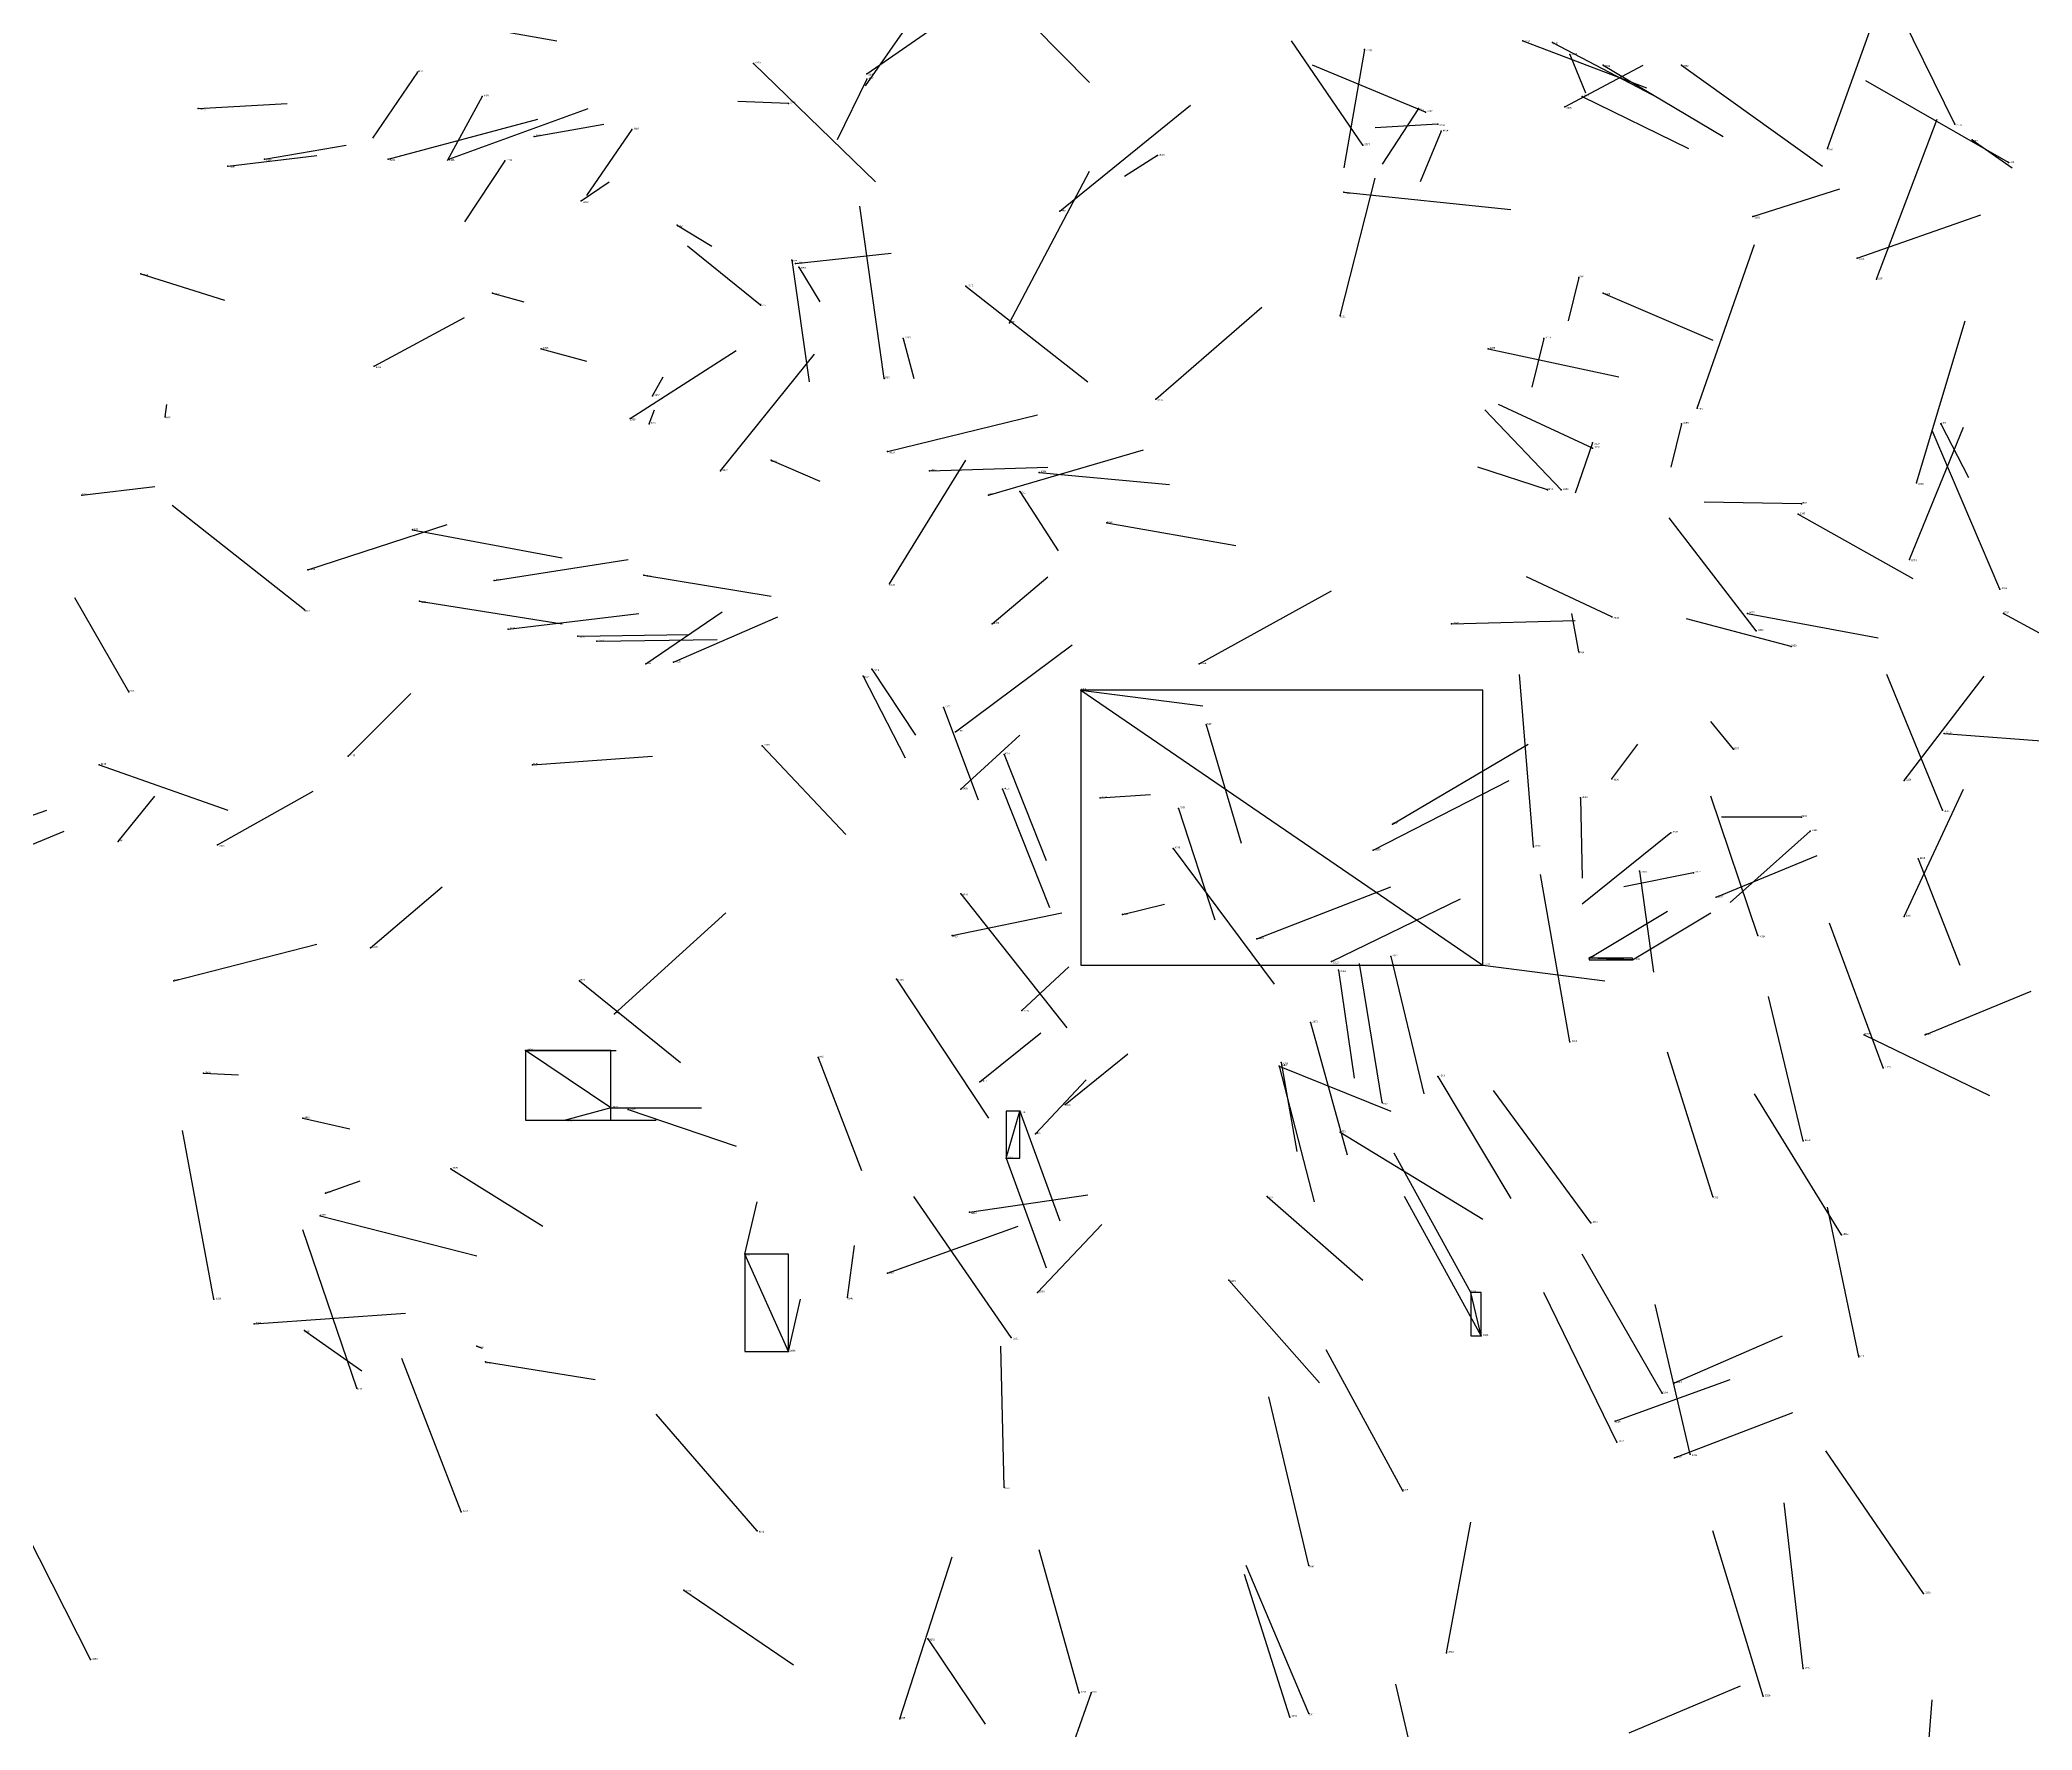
# Model space of a CAD drawing. Extents: x 59.1 to 70.8, y 600.3 to 605.1.
# Drawn here: x 66.237 to 67.382, y 602.421 to 603.392 of the extents above; entities that cross this region are included whole.
import ezdxf

# ---------------------------------------------------------------- set-up
doc = ezdxf.new("R2010")
doc.units = 0
for name, color, linetype in [('Clients', 3, 'CONTINUOUS'), ('Facilities', 3, 'CONTINUOUS'), ('Facilities_lines', 3, 'CONTINUOUS'), ('Min_max_boxes', 1, 'CONTINUOUS'), ('Normals', 1, 'CONTINUOUS'), ('Source_points', 5, 'CONTINUOUS'), ('Text', 3, 'CONTINUOUS')]:
    doc.layers.add(name, color=color, linetype=linetype)

msp = doc.modelspace()

# ---------------------------------------------------------------- linework, layer by layer
at = {"layer": 'Clients', "color": 5}
for p in [(67.066, 602.86, 457.045), (67.127, 602.864, 458.447), (66.516, 602.811, 457.216), (66.8, 602.776, 455.634), (66.539, 602.771, 457.19), (66.642, 602.694, 449.235), (67.059, 602.672, 454.94)]:
    msp.add_point(p, dxfattribs=at)
at = {"layer": 'Facilities', "color": 3}
for p in [(66.998, 603.386, 457.037), (67.089, 603.391, 449.336), (67.106, 603.39, 458.245), (67.116, 603.383, 455.753), (66.454, 603.373, 457.082), (66.647, 603.378, 456.239), (66.712, 603.372, 448.807), (67.135, 603.377, 449.46), (67.18, 603.377, 456.603), (66.491, 603.359, 457.075), (66.712, 603.369, 457.286), (67.123, 603.359, 458.235), (66.328, 603.352, 449.339), (66.667, 603.355, 460.941), (67.029, 603.352, 455.721), (67.033, 603.35, 449.508), (67.113, 603.353, 448.492), (66.521, 603.336, 462.291), (66.577, 603.34, 457.118), (67.04, 603.343, 461.166), (67.042, 603.339, 455.65), (67.337, 603.343, 452.433), (66.879, 603.325, 455.52), (66.997, 603.331, 449.753), (67.264, 603.329, 449.551), (67.347, 603.334, 455.769), (66.345, 603.319, 449.181), (66.366, 603.323, 462.333), (66.437, 603.323, 456.874), (66.472, 603.323, 456.808), (66.504, 603.322, 457.078), (67.368, 603.321, 459.71), (66.986, 603.304, 456.62), (66.548, 603.299, 460.924), (66.823, 603.293, 456.67), (67.221, 603.29, 448.447), (66.603, 603.285, 455.538), (66.295, 603.257, 456.901), (66.669, 603.265, 458.35), (66.671, 603.263, 457.082), (66.673, 603.261, 455.466), (67.281, 603.266, 448.441), (66.497, 603.246, 457.372), (66.769, 603.25, 456.047), (67.121, 603.255, 455.688), (67.135, 603.246, 458.231), (67.292, 603.254, 449.586), (66.651, 603.239, 459.037), (66.984, 603.233, 458.872), (66.794, 603.229, 456.659), (66.525, 603.214, 457.35), (66.733, 603.22, 455.473), (67.069, 603.214, 449.565), (67.101, 603.22, 455.794), (66.429, 603.204, 456.946), (66.589, 603.187, 460.893), (66.722, 603.197, 456.556), (66.878, 603.185, 460.947), (67.189, 603.18, 449.641), (66.309, 603.175, 457.139), (66.576, 603.174, 448.904), (66.587, 603.171, 460.847), (67.18, 603.171, 455.744), (67.329, 603.171, 455.745), (66.724, 603.155, 458.989), (67.129, 603.16, 455.677), (67.129, 603.157, 458.292), (66.628, 603.144, 456.746), (66.657, 603.15, 455.691), (66.748, 603.144, 457.01), (66.811, 603.143, 457.069), (66.261, 603.13, 449.375), (66.782, 603.13, 458.966), (66.8, 603.132, 455.451), (67.103, 603.133, 458.344), (67.111, 603.133, 449.742), (67.315, 603.137, 449.712), (67.247, 603.119, 448.94), (67.249, 603.125, 458.455), (66.451, 603.11, 456.048), (66.85, 603.114, 457.07), (66.391, 603.087, 456.057), (66.584, 603.084, 455.903), (67.311, 603.093, 459.727), (66.498, 603.081, 455.909), (66.725, 603.079, 456.714), (67.363, 603.076, 461.037), (66.389, 603.064, 456.203), (66.455, 603.069, 456.025), (67.218, 603.062, 458.477), (67.365, 603.062, 461.131), (66.506, 603.053, 455.843), (66.784, 603.056, 449.019), (67.048, 603.056, 448.972), (67.14, 603.06, 458.302), (67.223, 603.052, 448.997), (66.546, 603.049, 455.692), (66.557, 603.046, 455.852), (67.121, 603.04, 458.36), (67.243, 603.043, 458.374), (66.585, 603.033, 449.024), (66.601, 603.034, 457.029), (66.715, 603.03, 455.631), (66.903, 603.033, 460.183), (66.288, 603.017, 456.122), (66.71, 603.026, 455.537), (66.835, 603.018, 457.005), (66.756, 603.008, 455.569), (66.763, 602.994, 460.293), (66.907, 602.998, 455.463), (67.331, 602.993, 461.52), (66.652, 602.986, 455.776), (66.791, 602.981, 455.419), (67.21, 602.984, 458.334), (66.271, 602.975, 462.319), (66.414, 602.98, 457.129), (66.52, 602.975, 455.79), (66.766, 602.961, 449.032), (66.79, 602.961, 455.361), (67.14, 602.967, 458.33), (67.308, 602.966, 448.852), (66.846, 602.956, 449.046), (66.891, 602.95, 455.472), (67.122, 602.956, 455.67), (67.33, 602.949, 455.199), (67.014, 602.941, 460.197), (67.174, 602.936, 461.107), (67.249, 602.945, 461.286), (67.254, 602.937, 449.854), (66.282, 602.931, 457.156), (66.339, 602.929, 449.105), (66.888, 602.927, 456.643), (67.003, 602.926, 460.193), (67.095, 602.928, 460.934), (67.156, 602.914, 455.639), (67.187, 602.913, 449.836), (67.316, 602.921, 455.601), (66.766, 602.901, 456.584), (67.2, 602.899, 448.897), (66.859, 602.889, 449.072), (67.308, 602.888, 459.704), (66.427, 602.87, 457.23), (66.761, 602.877, 457.133), (66.936, 602.875, 460.3), (67.224, 602.877, 455.159), (66.979, 602.862, 460.262), (66.983, 602.857, 455.637), (67.013, 602.865, 455.284), (67.152, 602.863, 458.369), (66.314, 602.851, 461.917), (66.547, 602.851, 455.567), (66.729, 602.852, 456.647), (66.567, 602.832, 456.715), (66.801, 602.834, 449.135), (66.967, 602.827, 455.457), (67.116, 602.816, 460.939), (67.285, 602.82, 461.143), (67.32, 602.82, 458.643), (66.331, 602.798, 457.23), (66.684, 602.807, 455.557), (66.949, 602.802, 455.037), (66.949, 602.802, 460.437), (66.95, 602.804, 455.772), (67.296, 602.801, 455.203), (66.777, 602.793, 449.108), (67.04, 602.796, 455.015), (66.565, 602.778, 457.211), (66.575, 602.777, 455.544), (66.826, 602.78, 449.146), (67.008, 602.781, 455.46), (66.388, 602.772, 457.209), (66.984, 602.764, 449.193), (66.809, 602.763, 449.168), (67.25, 602.759, 455.557), (66.473, 602.743, 457.141), (66.792, 602.749, 455.683), (66.401, 602.729, 457.189), (66.771, 602.718, 457.075), (66.942, 602.727, 460.389), (67.198, 602.727, 455.104), (66.398, 602.716, 462.241), (67.128, 602.712, 454.918), (67.272, 602.705, 454.967), (66.724, 602.683, 458.992), (66.81, 602.672, 449.249), (66.92, 602.679, 460.395), (66.337, 602.668, 461.827), (66.701, 602.669, 449.24), (66.36, 602.654, 461.927), (66.389, 602.65, 457.178), (66.488, 602.641, 458.98), (66.667, 602.638, 449.242), (66.795, 602.646, 461.019), (67.065, 602.647, 454.944), (66.493, 602.632, 462.557), (67.282, 602.635, 455.551), (66.419, 602.617, 455.392), (67.176, 602.62, 458.494), (67.169, 602.614, 454.907), (67.142, 602.598, 458.861), (67.143, 602.586, 460.459), (67.176, 602.577, 458.542), (67.185, 602.579, 455.526), (66.791, 602.56, 449.354), (67.02, 602.558, 454.852), (66.479, 602.546, 455.436), (66.649, 602.535, 460.931), (66.966, 602.515, 449.324), (66.607, 602.501, 460.93), (67.319, 602.499, 454.847), (66.747, 602.473, 460.659), (66.266, 602.461, 456.077), (67.045, 602.465, 449.566), (67.25, 602.456, 449.491), (66.834, 602.442, 455.133), (66.841, 602.442, 449.653), (67.227, 602.44, 461.774), (66.731, 602.427, 449.379), (66.955, 602.428, 454.794), (66.966, 602.43, 454.75)]:
    msp.add_point(p, dxfattribs=at)
at = {"layer": 'Facilities_lines', "color": 3}
for p, q in [((66.835, 603.018, 457.005), (67.066, 602.86, 457.045)), ((67.152, 602.863, 458.369), (67.127, 602.864, 458.447)), ((66.565, 602.778, 457.211), (66.516, 602.811, 457.216)), ((66.565, 602.778, 457.211), (66.539, 602.771, 457.19)), ((66.792, 602.749, 455.683), (66.8, 602.776, 455.634)), ((66.667, 602.638, 449.242), (66.642, 602.694, 449.235)), ((67.065, 602.647, 454.944), (67.059, 602.672, 454.94))]:
    msp.add_line(p, q, dxfattribs=at)
at = {"layer": 'Min_max_boxes', "color": 1}
for p, q in [((67.066, 603.018, 457.005), (66.835, 603.018, 457.005)), ((66.835, 603.018, 457.005), (66.835, 602.86, 457.005)), ((67.066, 603.018, 457.045), (66.835, 603.018, 457.045)), ((66.835, 603.018, 457.045), (66.835, 602.86, 457.045)), ((66.835, 603.018, 457.005), (66.835, 603.018, 457.045)), ((67.066, 602.86, 457.005), (67.066, 603.018, 457.005)), ((67.066, 602.86, 457.045), (67.066, 603.018, 457.045)), ((67.066, 603.018, 457.005), (67.066, 603.018, 457.045)), ((66.835, 602.86, 457.005), (67.066, 602.86, 457.005)), ((66.835, 602.86, 457.045), (67.066, 602.86, 457.045)), ((66.835, 602.86, 457.005), (66.835, 602.86, 457.045)), ((67.066, 602.86, 457.005), (67.066, 602.86, 457.045)), ((67.152, 602.864, 458.369), (67.127, 602.864, 458.369)), ((67.127, 602.864, 458.369), (67.127, 602.863, 458.369)), ((67.152, 602.864, 458.447), (67.127, 602.864, 458.447)), ((67.127, 602.864, 458.447), (67.127, 602.863, 458.447)), ((67.127, 602.864, 458.369), (67.127, 602.864, 458.447)), ((67.127, 602.863, 458.369), (67.152, 602.863, 458.369)), ((67.127, 602.863, 458.447), (67.152, 602.863, 458.447)), ((67.127, 602.863, 458.369), (67.127, 602.863, 458.447)), ((67.152, 602.863, 458.369), (67.152, 602.864, 458.369)), ((67.152, 602.863, 458.447), (67.152, 602.864, 458.447)), ((67.152, 602.864, 458.369), (67.152, 602.864, 458.447)), ((67.152, 602.863, 458.369), (67.152, 602.863, 458.447)), ((66.565, 602.811, 457.19), (66.516, 602.811, 457.19)), ((66.516, 602.811, 457.19), (66.516, 602.771, 457.19)), ((66.565, 602.811, 457.216), (66.516, 602.811, 457.216)), ((66.516, 602.811, 457.216), (66.516, 602.771, 457.216)), ((66.516, 602.811, 457.19), (66.516, 602.811, 457.216)), ((66.565, 602.771, 457.19), (66.565, 602.811, 457.19)), ((66.565, 602.771, 457.216), (66.565, 602.811, 457.216)), ((66.565, 602.811, 457.19), (66.565, 602.811, 457.216)), ((66.8, 602.776, 455.634), (66.792, 602.776, 455.634)), ((66.792, 602.776, 455.634), (66.792, 602.749, 455.634)), ((66.8, 602.776, 455.683), (66.792, 602.776, 455.683)), ((66.792, 602.776, 455.683), (66.792, 602.749, 455.683)), ((66.792, 602.776, 455.634), (66.792, 602.776, 455.683)), ((66.8, 602.749, 455.634), (66.8, 602.776, 455.634)), ((66.8, 602.749, 455.683), (66.8, 602.776, 455.683)), ((66.8, 602.776, 455.634), (66.8, 602.776, 455.683)), ((66.516, 602.771, 457.19), (66.565, 602.771, 457.19)), ((66.516, 602.771, 457.216), (66.565, 602.771, 457.216)), ((66.516, 602.771, 457.19), (66.516, 602.771, 457.216)), ((66.565, 602.771, 457.19), (66.565, 602.771, 457.216)), ((66.792, 602.749, 455.634), (66.8, 602.749, 455.634)), ((66.792, 602.749, 455.683), (66.8, 602.749, 455.683)), ((66.792, 602.749, 455.634), (66.792, 602.749, 455.683)), ((66.8, 602.749, 455.634), (66.8, 602.749, 455.683)), ((66.667, 602.694, 449.235), (66.642, 602.694, 449.235)), ((66.642, 602.694, 449.235), (66.642, 602.638, 449.235)), ((66.667, 602.694, 449.242), (66.642, 602.694, 449.242)), ((66.642, 602.694, 449.242), (66.642, 602.638, 449.242)), ((66.642, 602.694, 449.235), (66.642, 602.694, 449.242)), ((66.667, 602.638, 449.235), (66.667, 602.694, 449.235)), ((66.667, 602.638, 449.242), (66.667, 602.694, 449.242)), ((66.667, 602.694, 449.235), (66.667, 602.694, 449.242)), ((67.065, 602.672, 454.94), (67.059, 602.672, 454.94)), ((67.059, 602.672, 454.94), (67.059, 602.647, 454.94)), ((67.065, 602.672, 454.944), (67.059, 602.672, 454.944)), ((67.059, 602.672, 454.944), (67.059, 602.647, 454.944)), ((67.059, 602.672, 454.94), (67.059, 602.672, 454.944)), ((67.065, 602.647, 454.94), (67.065, 602.672, 454.94)), ((67.065, 602.647, 454.944), (67.065, 602.672, 454.944)), ((67.065, 602.672, 454.94), (67.065, 602.672, 454.944)), ((66.642, 602.638, 449.235), (66.667, 602.638, 449.235)), ((66.642, 602.638, 449.242), (66.667, 602.638, 449.242)), ((66.642, 602.638, 449.235), (66.642, 602.638, 449.242)), ((66.667, 602.638, 449.235), (66.667, 602.638, 449.242)), ((67.059, 602.647, 454.94), (67.065, 602.647, 454.94)), ((67.059, 602.647, 454.944), (67.065, 602.647, 454.944)), ((67.059, 602.647, 454.94), (67.059, 602.647, 454.944)), ((67.065, 602.647, 454.94), (67.065, 602.647, 454.944))]:
    msp.add_line(p, q, dxfattribs=at)
at = {"layer": 'Normals', "color": 1}
for p, q in [((66.77, 603.438, 456.176), (66.84, 603.367, 456.168)), ((67.337, 603.343, 452.433), (67.294, 603.431, 452.412)), ((66.75, 603.421, 449.409), (66.711, 603.365, 449.483)), ((66.712, 603.372, 448.807), (66.777, 603.417, 448.868)), ((67.264, 603.329, 449.551), (67.297, 603.421, 449.571)), ((66.483, 603.4, 462.162), (66.534, 603.391, 462.247)), ((66.997, 603.331, 449.753), (66.956, 603.391, 449.822)), ((66.998, 603.386, 457.037), (66.986, 603.318, 457.11)), ((67.089, 603.391, 449.336), (67.16, 603.364, 449.271)), ((67.106, 603.39, 458.245), (67.167, 603.358, 458.173)), ((67.116, 603.383, 455.753), (67.125, 603.361, 455.85)), ((66.454, 603.373, 457.082), (66.428, 603.335, 457.171)), ((66.647, 603.378, 456.239), (66.717, 603.31, 456.22)), ((67.033, 603.35, 449.508), (66.968, 603.377, 449.579)), ((67.113, 603.353, 448.492), (67.158, 603.377, 448.578)), ((67.135, 603.377, 449.46), (67.204, 603.336, 449.401)), ((67.18, 603.377, 456.603), (67.261, 603.319, 456.603)), ((66.491, 603.359, 457.075), (66.471, 603.322, 457.166)), ((66.712, 603.369, 457.286), (66.695, 603.334, 457.378)), ((67.123, 603.359, 458.235), (67.184, 603.329, 458.162)), ((67.368, 603.321, 459.71), (67.286, 603.368, 459.677)), ((66.328, 603.352, 449.339), (66.379, 603.355, 449.425)), ((66.472, 603.323, 456.808), (66.552, 603.352, 456.86)), ((66.667, 603.355, 460.941), (66.638, 603.356, 461.037)), ((66.823, 603.293, 456.67), (66.898, 603.354, 456.693)), ((67.029, 603.352, 455.721), (67.008, 603.32, 455.813)), ((66.437, 603.323, 456.874), (66.523, 603.346, 456.92)), ((66.521, 603.336, 462.291), (66.561, 603.343, 462.383)), ((66.577, 603.34, 457.118), (66.551, 603.302, 457.207)), ((67.04, 603.343, 461.166), (67.004, 603.341, 461.259)), ((67.042, 603.339, 455.65), (67.03, 603.31, 455.745)), ((67.292, 603.254, 449.586), (67.327, 603.346, 449.602)), ((66.345, 603.319, 449.181), (66.396, 603.325, 449.267)), ((66.366, 603.323, 462.333), (66.413, 603.331, 462.421)), ((66.879, 603.325, 455.52), (66.86, 603.313, 455.617)), ((67.347, 603.334, 455.769), (67.37, 603.318, 455.865)), ((66.504, 603.322, 457.078), (66.481, 603.287, 457.169)), ((66.794, 603.229, 456.659), (66.84, 603.316, 456.677)), ((66.548, 603.299, 460.924), (66.564, 603.31, 461.022)), ((66.984, 603.233, 458.872), (67.004, 603.312, 458.814)), ((66.986, 603.304, 456.62), (67.082, 603.294, 456.645)), ((67.221, 603.29, 448.447), (67.271, 603.306, 448.532)), ((66.722, 603.197, 456.556), (66.708, 603.296, 456.557)), ((67.281, 603.266, 448.441), (67.352, 603.291, 448.507)), ((66.603, 603.285, 455.538), (66.623, 603.273, 455.635)), ((66.651, 603.239, 459.037), (66.609, 603.273, 459.121)), ((66.671, 603.263, 457.082), (66.726, 603.269, 457.165)), ((67.189, 603.18, 449.641), (67.222, 603.274, 449.649)), ((66.295, 603.257, 456.901), (66.343, 603.242, 456.987)), ((66.669, 603.265, 458.35), (66.679, 603.195, 458.421)), ((66.673, 603.261, 455.466), (66.685, 603.241, 455.563)), ((66.497, 603.246, 457.372), (66.515, 603.241, 457.47)), ((66.769, 603.25, 456.047), (66.839, 603.195, 456.092)), ((67.121, 603.255, 455.688), (67.115, 603.23, 455.785)), ((67.135, 603.246, 458.231), (67.198, 603.219, 458.159)), ((66.878, 603.185, 460.947), (66.939, 603.238, 460.887)), ((66.429, 603.204, 456.946), (66.481, 603.232, 457.027)), ((67.315, 603.137, 449.712), (67.343, 603.23, 449.738)), ((66.525, 603.214, 457.35), (66.551, 603.207, 457.446)), ((66.576, 603.174, 448.904), (66.637, 603.213, 448.973)), ((66.628, 603.144, 456.746), (66.682, 603.211, 456.798)), ((66.733, 603.22, 455.473), (66.739, 603.197, 455.57)), ((67.069, 603.214, 449.565), (67.144, 603.198, 449.501)), ((67.101, 603.22, 455.794), (67.094, 603.192, 455.89)), ((66.589, 603.187, 460.893), (66.595, 603.198, 460.992)), ((66.309, 603.175, 457.139), (66.31, 603.182, 457.239)), ((66.587, 603.171, 460.847), (66.59, 603.179, 460.947)), ((66.724, 603.155, 458.989), (66.81, 603.176, 458.943)), ((67.111, 603.133, 449.742), (67.067, 603.179, 449.819)), ((67.129, 603.157, 458.292), (67.075, 603.182, 458.372)), ((67.18, 603.171, 455.744), (67.174, 603.146, 455.841)), ((67.311, 603.093, 459.727), (67.342, 603.169, 459.785)), ((67.363, 603.076, 461.037), (67.324, 603.167, 461.022)), ((67.329, 603.171, 455.745), (67.345, 603.14, 455.839)), ((66.782, 603.13, 458.966), (66.871, 603.156, 458.928)), ((67.129, 603.16, 455.677), (67.119, 603.131, 455.772)), ((66.657, 603.15, 455.691), (66.685, 603.138, 455.786)), ((66.725, 603.079, 456.714), (66.769, 603.15, 456.77)), ((66.748, 603.144, 457.01), (66.816, 603.146, 457.083)), ((66.811, 603.143, 457.069), (66.886, 603.136, 457.135)), ((67.103, 603.133, 458.344), (67.063, 603.146, 458.435)), ((66.261, 603.13, 449.375), (66.303, 603.135, 449.465)), ((66.8, 603.132, 455.451), (66.822, 603.098, 455.542)), ((66.389, 603.064, 456.203), (66.313, 603.124, 456.228)), ((67.249, 603.125, 458.455), (67.193, 603.126, 458.538)), ((67.247, 603.119, 448.94), (67.313, 603.082, 449.005)), ((66.391, 603.087, 456.057), (66.471, 603.113, 456.111)), ((66.451, 603.11, 456.048), (66.537, 603.094, 456.096)), ((66.85, 603.114, 457.07), (66.924, 603.101, 457.136)), ((67.223, 603.052, 448.997), (67.173, 603.117, 448.94)), ((66.498, 603.081, 455.909), (66.575, 603.093, 455.972)), ((66.584, 603.084, 455.903), (66.657, 603.072, 455.971)), ((66.784, 603.056, 449.019), (66.816, 603.083, 449.11)), ((66.903, 603.033, 460.183), (66.979, 603.075, 460.233)), ((67.14, 603.06, 458.302), (67.091, 603.083, 458.386)), ((66.288, 603.017, 456.122), (66.257, 603.071, 456.2)), ((66.455, 603.069, 456.025), (66.537, 603.056, 456.081)), ((66.506, 603.053, 455.843), (66.581, 603.062, 455.909)), ((66.585, 603.033, 449.024), (66.629, 603.063, 449.108)), ((67.121, 603.04, 458.36), (67.117, 603.062, 458.457)), ((67.218, 603.062, 458.477), (67.293, 603.048, 458.413)), ((67.365, 603.062, 461.131), (67.448, 603.017, 461.099)), ((66.546, 603.049, 455.692), (66.61, 603.05, 455.769)), ((66.601, 603.034, 457.029), (66.661, 603.06, 457.104)), ((67.048, 603.056, 448.972), (67.119, 603.058, 449.043)), ((67.243, 603.043, 458.374), (67.183, 603.059, 458.452)), ((66.557, 603.046, 455.852), (66.626, 603.047, 455.925)), ((66.763, 602.994, 460.293), (66.83, 603.044, 460.348)), ((66.715, 603.03, 455.631), (66.74, 602.992, 455.72)), ((67.095, 602.928, 460.934), (67.087, 603.027, 460.943)), ((67.33, 602.949, 455.199), (67.298, 603.027, 455.146)), ((66.414, 602.98, 457.129), (66.45, 603.016, 457.215)), ((66.71, 603.026, 455.537), (66.734, 602.979, 455.622)), ((66.835, 603.018, 457.005), (66.905, 603.009, 457.076)), ((67.308, 602.966, 448.852), (67.354, 603.026, 448.917)), ((66.756, 603.008, 455.569), (66.776, 602.955, 455.651)), ((66.907, 602.998, 455.463), (66.927, 602.93, 455.534)), ((67.21, 602.984, 458.334), (67.197, 603, 458.432)), ((67.331, 602.993, 461.52), (67.397, 602.988, 461.445)), ((66.652, 602.986, 455.776), (66.7, 602.935, 455.848)), ((66.766, 602.961, 449.032), (66.8, 602.992, 449.121)), ((66.791, 602.981, 455.419), (66.815, 602.92, 455.494)), ((67.014, 602.941, 460.197), (67.092, 602.987, 460.24)), ((67.14, 602.967, 458.33), (67.155, 602.987, 458.427)), ((66.271, 602.975, 462.319), (66.345, 602.949, 462.381)), ((66.52, 602.975, 455.79), (66.589, 602.98, 455.862)), ((66.339, 602.929, 449.105), (66.394, 602.96, 449.183)), ((66.79, 602.961, 455.361), (66.817, 602.893, 455.429)), ((66.846, 602.956, 449.046), (66.875, 602.958, 449.142)), ((67.003, 602.926, 460.193), (67.081, 602.966, 460.241)), ((67.308, 602.888, 459.704), (67.342, 602.961, 459.763)), ((66.195, 602.933, 449.124), (66.241, 602.949, 449.211)), ((66.282, 602.931, 457.156), (66.303, 602.957, 457.25)), ((66.891, 602.95, 455.472), (66.912, 602.886, 455.546)), ((67.122, 602.956, 455.67), (67.123, 602.91, 455.759)), ((67.224, 602.877, 455.159), (67.197, 602.957, 455.105)), ((66.198, 602.915, 456.022), (66.251, 602.937, 456.104)), ((67.174, 602.936, 461.107), (67.123, 602.895, 461.183)), ((67.249, 602.945, 461.286), (67.203, 602.945, 461.375)), ((67.254, 602.937, 449.854), (67.208, 602.896, 449.933)), ((66.888, 602.927, 456.643), (66.946, 602.849, 456.619)), ((67.187, 602.913, 449.836), (67.147, 602.905, 449.927)), ((67.156, 602.914, 455.639), (67.164, 602.856, 455.72)), ((67.2, 602.899, 448.897), (67.258, 602.923, 448.975)), ((67.316, 602.921, 455.601), (67.34, 602.86, 455.676)), ((66.427, 602.87, 457.23), (66.468, 602.905, 457.314)), ((66.766, 602.901, 456.584), (66.827, 602.824, 456.564)), ((66.936, 602.875, 460.3), (67.013, 602.905, 460.356)), ((67.116, 602.816, 460.939), (67.099, 602.912, 460.963)), ((66.567, 602.832, 456.715), (66.631, 602.89, 456.765)), ((66.761, 602.877, 457.133), (66.824, 602.89, 457.209)), ((66.859, 602.889, 449.072), (66.883, 602.895, 449.169)), ((66.979, 602.862, 460.262), (67.053, 602.898, 460.319)), ((67.127, 602.864, 458.447), (67.172, 602.891, 458.532)), ((67.152, 602.863, 458.369), (67.197, 602.89, 458.454)), ((67.296, 602.801, 455.203), (67.265, 602.884, 455.156)), ((66.314, 602.851, 461.917), (66.396, 602.872, 461.864)), ((66.801, 602.834, 449.135), (66.828, 602.859, 449.228)), ((66.983, 602.857, 455.637), (66.992, 602.795, 455.715)), ((67.008, 602.781, 455.46), (66.995, 602.861, 455.401)), ((67.013, 602.865, 455.284), (67.032, 602.786, 455.343)), ((67.066, 602.86, 457.045), (67.136, 602.851, 457.116)), ((66.547, 602.851, 455.567), (66.605, 602.804, 455.634)), ((66.729, 602.852, 456.647), (66.782, 602.772, 456.619)), ((67.32, 602.82, 458.643), (67.381, 602.845, 458.718)), ((67.25, 602.759, 455.557), (67.23, 602.842, 455.505)), ((66.777, 602.793, 449.108), (66.812, 602.821, 449.197)), ((66.967, 602.827, 455.457), (66.988, 602.751, 455.518)), ((66.516, 602.811, 457.216), (66.568, 602.811, 457.301)), ((67.198, 602.727, 455.104), (67.172, 602.81, 455.055)), ((67.285, 602.82, 461.143), (67.357, 602.785, 461.083)), ((66.331, 602.798, 457.23), (66.351, 602.797, 457.328)), ((66.684, 602.807, 455.557), (66.709, 602.742, 455.629)), ((66.826, 602.78, 449.146), (66.862, 602.809, 449.235)), ((66.949, 602.802, 455.037), (66.969, 602.724, 455.096)), ((66.949, 602.802, 460.437), (67.013, 602.776, 460.509)), ((66.95, 602.804, 455.772), (66.959, 602.753, 455.857)), ((66.809, 602.763, 449.168), (66.838, 602.794, 449.259)), ((67.04, 602.796, 455.015), (67.082, 602.726, 455.072)), ((67.128, 602.712, 454.918), (67.072, 602.788, 454.885)), ((66.565, 602.778, 457.211), (66.617, 602.778, 457.296)), ((66.575, 602.777, 455.544), (66.637, 602.756, 455.62)), ((66.8, 602.776, 455.634), (66.823, 602.713, 455.708)), ((67.272, 602.705, 454.967), (67.222, 602.786, 454.936)), ((66.337, 602.668, 461.827), (66.319, 602.765, 461.81)), ((66.388, 602.772, 457.209), (66.415, 602.766, 457.305)), ((66.539, 602.771, 457.19), (66.591, 602.771, 457.275)), ((66.984, 602.764, 449.193), (67.066, 602.714, 449.223)), ((67.059, 602.672, 454.94), (67.015, 602.752, 454.898)), ((66.473, 602.743, 457.141), (66.526, 602.71, 457.219)), ((66.792, 602.749, 455.683), (66.815, 602.686, 455.757)), ((66.401, 602.729, 457.189), (66.421, 602.736, 457.287)), ((66.642, 602.694, 449.235), (66.649, 602.724, 449.33)), ((66.795, 602.646, 461.019), (66.739, 602.727, 461.034)), ((66.771, 602.718, 457.075), (66.839, 602.728, 457.148)), ((66.942, 602.727, 460.389), (66.997, 602.679, 460.457)), ((67.065, 602.647, 454.944), (67.021, 602.727, 454.902)), ((67.282, 602.635, 455.551), (67.264, 602.721, 455.503)), ((66.419, 602.617, 455.392), (66.388, 602.708, 455.365)), ((66.398, 602.716, 462.241), (66.488, 602.693, 462.278)), ((66.724, 602.683, 458.992), (66.799, 602.71, 459.052)), ((66.81, 602.672, 449.249), (66.847, 602.711, 449.334)), ((66.701, 602.669, 449.24), (66.705, 602.699, 449.335)), ((67.169, 602.614, 454.907), (67.123, 602.694, 454.867)), ((66.92, 602.679, 460.395), (66.972, 602.62, 460.457)), ((67.143, 602.586, 460.459), (67.101, 602.672, 460.43)), ((66.667, 602.638, 449.242), (66.674, 602.668, 449.337)), ((67.185, 602.579, 455.526), (67.165, 602.665, 455.479)), ((66.36, 602.654, 461.927), (66.447, 602.66, 461.879)), ((66.389, 602.65, 457.178), (66.422, 602.627, 457.27)), ((66.488, 602.641, 458.98), (66.491, 602.64, 459.08)), ((66.791, 602.56, 449.354), (66.789, 602.641, 449.296)), ((67.02, 602.558, 454.852), (66.976, 602.639, 454.813)), ((67.176, 602.62, 458.494), (67.238, 602.647, 458.568)), ((66.479, 602.546, 455.436), (66.445, 602.634, 455.402)), ((66.493, 602.632, 462.557), (66.556, 602.622, 462.634)), ((67.142, 602.598, 458.861), (67.208, 602.622, 458.932)), ((66.966, 602.515, 449.324), (66.943, 602.612, 449.315)), ((66.649, 602.535, 460.931), (66.591, 602.602, 460.884)), ((67.176, 602.577, 458.542), (67.244, 602.603, 458.611)), ((67.319, 602.499, 454.847), (67.263, 602.581, 454.837)), ((66.266, 602.461, 456.077), (66.222, 602.548, 456.055)), ((67.25, 602.456, 449.491), (67.239, 602.551, 449.462)), ((67.045, 602.465, 449.566), (67.059, 602.54, 449.501)), ((67.227, 602.44, 461.774), (67.198, 602.535, 461.787)), ((66.834, 602.442, 455.133), (66.811, 602.524, 455.081)), ((66.731, 602.427, 449.379), (66.761, 602.52, 449.359)), ((66.966, 602.43, 454.75), (66.93, 602.515, 454.71)), ((66.607, 602.501, 460.93), (66.67, 602.458, 460.995)), ((66.955, 602.428, 454.794), (66.929, 602.51, 454.743)), ((66.747, 602.473, 460.659), (66.78, 602.424, 460.739)), ((67.038, 602.352, 449.622), (67.016, 602.447, 449.643)), ((67.15, 602.419, 458.598), (67.214, 602.446, 458.67)), ((66.841, 602.442, 449.653), (66.82, 602.383, 449.731)), ((67.317, 602.348, 460.237), (67.324, 602.438, 460.28))]:
    msp.add_line(p, q, dxfattribs=at)
at = {"layer": 'Source_points', "color": 5}
for p in [(66.998, 603.386, 457.037), (67.089, 603.391, 449.336), (67.106, 603.39, 458.245), (67.116, 603.383, 455.753), (66.454, 603.373, 457.082), (66.647, 603.378, 456.239), (66.712, 603.372, 448.807), (67.135, 603.377, 449.46), (67.18, 603.377, 456.603), (66.491, 603.359, 457.075), (66.712, 603.369, 457.286), (67.123, 603.359, 458.235), (66.328, 603.352, 449.339), (66.667, 603.355, 460.941), (67.029, 603.352, 455.721), (67.033, 603.35, 449.508), (67.113, 603.353, 448.492), (66.521, 603.336, 462.291), (66.577, 603.34, 457.118), (67.04, 603.343, 461.166), (67.042, 603.339, 455.65), (67.337, 603.343, 452.433), (66.879, 603.325, 455.52), (66.997, 603.331, 449.753), (67.264, 603.329, 449.551), (67.347, 603.334, 455.769), (66.345, 603.319, 449.181), (66.366, 603.323, 462.333), (66.437, 603.323, 456.874), (66.472, 603.323, 456.808), (66.504, 603.322, 457.078), (67.368, 603.321, 459.71), (66.986, 603.304, 456.62), (66.548, 603.299, 460.924), (66.823, 603.293, 456.67), (67.221, 603.29, 448.447), (66.603, 603.285, 455.538), (66.295, 603.257, 456.901), (66.669, 603.265, 458.35), (66.671, 603.263, 457.082), (66.673, 603.261, 455.466), (67.281, 603.266, 448.441), (66.497, 603.246, 457.372), (66.769, 603.25, 456.047), (67.121, 603.255, 455.688), (67.135, 603.246, 458.231), (67.292, 603.254, 449.586), (66.651, 603.239, 459.037), (66.984, 603.233, 458.872), (66.794, 603.229, 456.659), (66.525, 603.214, 457.35), (66.733, 603.22, 455.473), (67.069, 603.214, 449.565), (67.101, 603.22, 455.794), (66.429, 603.204, 456.946), (66.589, 603.187, 460.893), (66.722, 603.197, 456.556), (66.878, 603.185, 460.947), (67.189, 603.18, 449.641), (66.309, 603.175, 457.139), (66.576, 603.174, 448.904), (66.587, 603.171, 460.847), (67.18, 603.171, 455.744), (67.329, 603.171, 455.745), (66.724, 603.155, 458.989), (67.129, 603.16, 455.677), (67.129, 603.157, 458.292), (66.628, 603.144, 456.746), (66.657, 603.15, 455.691), (66.748, 603.144, 457.01), (66.811, 603.143, 457.069), (66.261, 603.13, 449.375), (66.782, 603.13, 458.966), (66.8, 603.132, 455.451), (67.103, 603.133, 458.344), (67.111, 603.133, 449.742), (67.315, 603.137, 449.712), (67.247, 603.119, 448.94), (67.249, 603.125, 458.455), (66.451, 603.11, 456.048), (66.85, 603.114, 457.07), (66.391, 603.087, 456.057), (66.584, 603.084, 455.903), (67.311, 603.093, 459.727), (66.498, 603.081, 455.909), (66.725, 603.079, 456.714), (67.363, 603.076, 461.037), (66.389, 603.064, 456.203), (66.455, 603.069, 456.025), (67.218, 603.062, 458.477), (67.365, 603.062, 461.131), (66.506, 603.053, 455.843), (66.784, 603.056, 449.019), (67.048, 603.056, 448.972), (67.14, 603.06, 458.302), (67.223, 603.052, 448.997), (66.546, 603.049, 455.692), (66.557, 603.046, 455.852), (67.121, 603.04, 458.36), (67.243, 603.043, 458.374), (66.585, 603.033, 449.024), (66.601, 603.034, 457.029), (66.715, 603.03, 455.631), (66.903, 603.033, 460.183), (66.288, 603.017, 456.122), (66.71, 603.026, 455.537), (66.835, 603.018, 457.005), (66.756, 603.008, 455.569), (66.763, 602.994, 460.293), (66.907, 602.998, 455.463), (67.331, 602.993, 461.52), (66.652, 602.986, 455.776), (66.791, 602.981, 455.419), (67.21, 602.984, 458.334), (66.271, 602.975, 462.319), (66.414, 602.98, 457.129), (66.52, 602.975, 455.79), (66.766, 602.961, 449.032), (66.79, 602.961, 455.361), (67.14, 602.967, 458.33), (67.308, 602.966, 448.852), (66.846, 602.956, 449.046), (66.891, 602.95, 455.472), (67.122, 602.956, 455.67), (67.33, 602.949, 455.199), (67.014, 602.941, 460.197), (67.174, 602.936, 461.107), (67.249, 602.945, 461.286), (67.254, 602.937, 449.854), (66.282, 602.931, 457.156), (66.339, 602.929, 449.105), (66.888, 602.927, 456.643), (67.003, 602.926, 460.193), (67.095, 602.928, 460.934), (67.156, 602.914, 455.639), (67.187, 602.913, 449.836), (67.316, 602.921, 455.601), (66.766, 602.901, 456.584), (67.2, 602.899, 448.897), (66.859, 602.889, 449.072), (67.308, 602.888, 459.704), (66.427, 602.87, 457.23), (66.761, 602.877, 457.133), (66.936, 602.875, 460.3), (67.224, 602.877, 455.159), (66.979, 602.862, 460.262), (66.983, 602.857, 455.637), (67.013, 602.865, 455.284), (67.066, 602.86, 457.045), (67.127, 602.864, 458.447), (67.152, 602.863, 458.369), (66.314, 602.851, 461.917), (66.547, 602.851, 455.567), (66.729, 602.852, 456.647), (66.567, 602.832, 456.715), (66.801, 602.834, 449.135), (66.967, 602.827, 455.457), (66.516, 602.811, 457.216), (67.116, 602.816, 460.939), (67.285, 602.82, 461.143), (67.32, 602.82, 458.643), (66.331, 602.798, 457.23), (66.684, 602.807, 455.557), (66.949, 602.802, 455.037), (66.949, 602.802, 460.437), (66.95, 602.804, 455.772), (67.296, 602.801, 455.203), (66.777, 602.793, 449.108), (67.04, 602.796, 455.015), (66.565, 602.778, 457.211), (66.575, 602.777, 455.544), (66.8, 602.776, 455.634), (66.826, 602.78, 449.146), (67.008, 602.781, 455.46), (66.388, 602.772, 457.209), (66.539, 602.771, 457.19), (66.984, 602.764, 449.193), (66.809, 602.763, 449.168), (67.25, 602.759, 455.557), (66.473, 602.743, 457.141), (66.792, 602.749, 455.683), (66.401, 602.729, 457.189), (66.771, 602.718, 457.075), (66.942, 602.727, 460.389), (67.198, 602.727, 455.104), (66.398, 602.716, 462.241), (67.128, 602.712, 454.918), (67.272, 602.705, 454.967), (66.642, 602.694, 449.235), (66.724, 602.683, 458.992), (66.81, 602.672, 449.249), (66.92, 602.679, 460.395), (67.059, 602.672, 454.94), (66.337, 602.668, 461.827), (66.701, 602.669, 449.24), (66.36, 602.654, 461.927), (66.389, 602.65, 457.178), (66.488, 602.641, 458.98), (66.667, 602.638, 449.242), (66.795, 602.646, 461.019), (67.065, 602.647, 454.944), (66.493, 602.632, 462.557), (67.282, 602.635, 455.551), (66.419, 602.617, 455.392), (67.176, 602.62, 458.494), (67.169, 602.614, 454.907), (67.142, 602.598, 458.861), (67.143, 602.586, 460.459), (67.176, 602.577, 458.542), (67.185, 602.579, 455.526), (66.791, 602.56, 449.354), (67.02, 602.558, 454.852), (66.479, 602.546, 455.436), (66.649, 602.535, 460.931), (66.966, 602.515, 449.324), (66.607, 602.501, 460.93), (67.319, 602.499, 454.847), (66.747, 602.473, 460.659), (66.266, 602.461, 456.077), (67.045, 602.465, 449.566), (67.25, 602.456, 449.491), (66.834, 602.442, 455.133), (66.841, 602.442, 449.653), (67.227, 602.44, 461.774), (66.731, 602.427, 449.379), (66.955, 602.428, 454.794), (66.966, 602.43, 454.75)]:
    msp.add_point(p, dxfattribs=at)

# ---------------------------------------------------------------- texts
at = {"layer": 'Text', "color": 3}
for s, p in [('4403', (66.999, 603.385, 457.037)), ('2237', (67.09, 603.39, 449.336)), ('3948', (67.106, 603.389, 458.245)), ('4118', (67.117, 603.383, 455.753)), ('4416', (66.454, 603.373, 457.082)), ('4219', (66.648, 603.378, 456.239)), ('4402', (66.713, 603.369, 457.286)), ('2346', (66.713, 603.371, 448.807)), ('2812', (67.136, 603.376, 449.46)), ('4442', (67.181, 603.376, 456.603)), ('4421', (66.492, 603.359, 457.075)), ('3937', (67.124, 603.359, 458.235)), ('2475', (66.329, 603.351, 449.339)), ('8243', (66.668, 603.355, 460.941)), ('4357', (67.029, 603.351, 455.721)), ('2257', (67.034, 603.35, 449.508)), ('2360', (67.114, 603.352, 448.492)), ('8081', (66.522, 603.336, 462.291)), ('4418', (66.578, 603.34, 457.118)), ('8263', (67.041, 603.342, 461.166)), ('4094', (67.043, 603.339, 455.65)), ('2778', (67.338, 603.342, 452.433)), ('4029', (66.88, 603.325, 455.52)), ('2797', (66.998, 603.331, 449.753)), ('2289', (67.264, 603.328, 449.551)), ('4089', (67.347, 603.333, 455.769)), ('2480', (66.346, 603.318, 449.181)), ('8136', (66.367, 603.322, 462.333)), ('4230', (66.438, 603.322, 456.874)), ('4435', (66.472, 603.322, 456.808)), ('4409', (66.505, 603.322, 457.078)), ('8104', (67.368, 603.321, 459.71)), ('4434', (66.987, 603.303, 456.62)), ('8242', (66.549, 603.298, 460.924)), ('4440', (66.823, 603.293, 456.67)), ('2363', (67.222, 603.289, 448.447)), ('4018', (66.603, 603.284, 455.538)), ('4224', (66.296, 603.256, 456.901)), ('4333', (66.669, 603.264, 458.35)), ('4391', (66.672, 603.263, 457.082)), ('4054', (66.674, 603.26, 455.466)), ('4084', (67.121, 603.255, 455.688)), ('2365', (67.282, 603.265, 448.441)), ('4412', (66.498, 603.245, 457.372)), ('4242', (66.77, 603.25, 456.047)), ('3966', (67.136, 603.245, 458.231)), ('2264', (67.293, 603.254, 449.586)), ('8171', (66.651, 603.239, 459.037)), ('8131', (66.984, 603.232, 458.872)), ('4466', (66.794, 603.229, 456.659)), ('4396', (66.526, 603.214, 457.35)), ('4015', (66.734, 603.22, 455.473)), ('2266', (67.07, 603.214, 449.565)), ('4114', (67.102, 603.22, 455.794)), ('4225', (66.43, 603.203, 456.946)), ('8267', (66.59, 603.187, 460.893)), ('4363', (66.722, 603.197, 456.556)), ('8246', (66.879, 603.184, 460.947)), ('2269', (67.189, 603.179, 449.641)), ('4405', (66.309, 603.174, 457.139)), ('2355', (66.576, 603.173, 448.904)), ('8237', (66.588, 603.171, 460.847)), ('4088', (67.181, 603.171, 455.744)), ('4091', (67.329, 603.171, 455.745)), ('8083', (66.725, 603.154, 458.989)), ('4087', (67.13, 603.159, 455.677)), ('3992', (67.13, 603.157, 458.292)), ('4479', (66.629, 603.144, 456.746)), ('4030', (66.657, 603.149, 455.691)), ('4407', (66.749, 603.144, 457.01)), ('4394', (66.812, 603.143, 457.069)), ('2474', (66.261, 603.13, 449.375)), ('8072', (66.782, 603.13, 458.966)), ('4021', (66.8, 603.131, 455.451)), ('3949', (67.103, 603.133, 458.344)), ('2253', (67.112, 603.133, 449.742)), ('2296', (67.316, 603.136, 449.712)), ('2395', (67.248, 603.119, 448.94)), ('3962', (67.249, 603.125, 458.455)), ('4236', (66.451, 603.11, 456.048)), ('4399', (66.85, 603.114, 457.07)), ('4429', (66.392, 603.087, 456.057)), ('4043', (66.585, 603.083, 455.903)), ('8054', (67.312, 603.092, 459.727)), ('4020', (66.499, 603.081, 455.909)), ('4001', (66.725, 603.078, 456.714)), ('8266', (67.364, 603.076, 461.037)), ('4513', (66.389, 603.063, 456.203)), ('4231', (66.456, 603.068, 456.025)), ('8073', (67.219, 603.062, 458.477)), ('8292', (67.365, 603.062, 461.131)), ('4026', (66.507, 603.053, 455.843)), ('2478', (66.785, 603.056, 449.019)), ('2397', (67.049, 603.056, 448.972)), ('3944', (67.141, 603.059, 458.302)), ('2392', (67.224, 603.052, 448.997)), ('4047', (66.547, 603.048, 455.692)), ('4057', (66.558, 603.046, 455.852)), ('3939', (67.121, 603.039, 458.36)), ('3959', (67.243, 603.043, 458.374)), ('2483', (66.585, 603.033, 449.024)), ('4415', (66.602, 603.034, 457.029)), ('4041', (66.716, 603.029, 455.631)), ('8334', (66.904, 603.033, 460.183)), ('4366', (66.288, 603.017, 456.122)), ('4017', (66.71, 603.025, 455.537)), ('4408', (66.835, 603.018, 457.005)), ('4022', (66.757, 603.008, 455.569)), ('8186', (66.764, 602.994, 460.293)), ('3916', (66.907, 602.998, 455.463)), ('8310', (67.332, 602.993, 461.52)), ('4438', (66.415, 602.98, 457.129)), ('4035', (66.653, 602.986, 455.776)), ('4024', (66.791, 602.981, 455.419)), ('4337', (67.21, 602.984, 458.334)), ('8176', (66.272, 602.975, 462.319)), ('4045', (66.52, 602.975, 455.79)), ('2426', (66.767, 602.961, 449.032)), ('4016', (66.791, 602.961, 455.361)), ('4339', (67.141, 602.966, 458.33)), ('2334', (67.309, 602.966, 448.852)), ('2422', (66.847, 602.956, 449.046)), ('3961', (66.892, 602.95, 455.472)), ('4063', (67.123, 602.956, 455.67)), ('4121', (67.331, 602.948, 455.199)), ('8352', (67.014, 602.941, 460.197)), ('8337', (67.175, 602.936, 461.107)), ('8333', (67.249, 602.945, 461.286)), ('2449', (67.255, 602.937, 449.854)), ('4441', (66.282, 602.931, 457.156)), ('2435', (66.34, 602.928, 449.105)), ('4248', (66.889, 602.927, 456.643)), ('8209', (67.004, 602.926, 460.193)), ('8220', (67.096, 602.928, 460.934)), ('4010', (67.157, 602.913, 455.639)), ('2312', (67.188, 602.913, 449.836)), ('4198', (67.317, 602.921, 455.601)), ('4241', (66.767, 602.9, 456.584)), ('2418', (66.859, 602.889, 449.072)), ('2337', (67.201, 602.899, 448.897)), ('8207', (67.309, 602.888, 459.704)), ('4426', (66.428, 602.87, 457.23)), ('4430', (66.761, 602.876, 457.133)), ('8223', (66.937, 602.875, 460.3)), ('4014', (67.225, 602.876, 455.159)), ('8213', (66.98, 602.861, 460.262)), ('3984', (66.984, 602.856, 455.637)), ('4042', (67.014, 602.865, 455.284)), ('4420', (67.067, 602.86, 457.045)), ('4340', (67.127, 602.864, 458.447)), ('4338', (67.153, 602.863, 458.369)), ('8336', (66.314, 602.851, 461.917)), ('3974', (66.547, 602.851, 455.567)), ('4006', (66.73, 602.851, 456.647)), ('4068', (66.567, 602.832, 456.715)), ('2420', (66.802, 602.833, 449.135)), ('3978', (66.968, 602.827, 455.457)), ('8328', (67.285, 602.82, 461.143)), ('8133', (67.32, 602.82, 458.643)), ('4428', (66.517, 602.811, 457.216)), ('8241', (67.117, 602.816, 460.939)), ('4378', (66.332, 602.798, 457.23)), ('3982', (66.684, 602.807, 455.557)), ('3988', (66.95, 602.802, 455.037)), ('8215', (66.95, 602.802, 460.437)), ('4009', (66.951, 602.803, 455.772)), ('4129', (67.297, 602.801, 455.203)), ('2417', (66.778, 602.793, 449.108)), ('4013', (67.041, 602.796, 455.015)), ('4432', (66.566, 602.778, 457.211)), ('4039', (66.576, 602.777, 455.544)), ('4124', (66.8, 602.775, 455.634)), ('2419', (66.826, 602.779, 449.146)), ('4036', (67.008, 602.78, 455.46)), ('4419', (66.389, 602.772, 457.209)), ('4404', (66.54, 602.77, 457.19)), ('2425', (66.809, 602.763, 449.168)), ('2433', (66.984, 602.764, 449.193)), ('4019', (67.251, 602.759, 455.557)), ('4425', (66.474, 602.743, 457.141)), ('3977', (66.793, 602.749, 455.683)), ('4431', (66.401, 602.729, 457.189)), ('4433', (66.772, 602.717, 457.075)), ('8179', (66.942, 602.726, 460.389)), ('4031', (67.198, 602.726, 455.104)), ('8139', (66.398, 602.716, 462.241)), ('4563', (67.129, 602.712, 454.918)), ('4561', (67.273, 602.705, 454.967)), ('2847', (66.642, 602.693, 449.235)), ('9224', (66.725, 602.683, 458.992)), ('2838', (66.811, 602.672, 449.249)), ('9269', (66.921, 602.678, 460.395)), ('3209', (67.059, 602.672, 454.94)), ('9319', (66.338, 602.668, 461.827)), ('2848', (66.701, 602.668, 449.24)), ('9360', (66.361, 602.654, 461.927)), ('3166', (66.389, 602.649, 457.178)), ('9223', (66.489, 602.64, 458.98)), ('2846', (66.668, 602.638, 449.242)), ('9291', (66.796, 602.645, 461.019)), ('3208', (67.066, 602.647, 454.944)), ('9196', (66.493, 602.631, 462.557)), ('3214', (67.282, 602.635, 455.551)), ('3212', (66.419, 602.616, 455.392)), ('3204', (67.169, 602.614, 454.907)), ('9204', (67.177, 602.62, 458.494)), ('9205', (67.142, 602.597, 458.861)), ('9197', (67.144, 602.586, 460.459)), ('9208', (67.177, 602.577, 458.542)), ('3215', (67.186, 602.578, 455.526)), ('2829', (66.791, 602.559, 449.354)), ('3205', (67.02, 602.558, 454.852)), ('3210', (66.48, 602.546, 455.436)), ('9272', (66.65, 602.534, 460.931)), ('2842', (66.966, 602.514, 449.324)), ('9266', (66.608, 602.5, 460.93)), ('3206', (67.32, 602.499, 454.847)), ('9256', (66.748, 602.472, 460.659)), ('2834', (67.046, 602.465, 449.566)), ('3184', (66.267, 602.461, 456.077)), ('2831', (67.251, 602.456, 449.491)), ('3213', (66.835, 602.442, 455.133)), ('2828', (66.841, 602.442, 449.653)), ('9206', (67.228, 602.44, 461.774)), ('2845', (66.731, 602.427, 449.379)), ('3203', (66.956, 602.428, 454.794)), ('3201', (66.966, 602.429, 454.75))]:
    msp.add_text(s, height=0.001, dxfattribs=at).set_placement(p)

doc.saveas('drawing.dxf')
